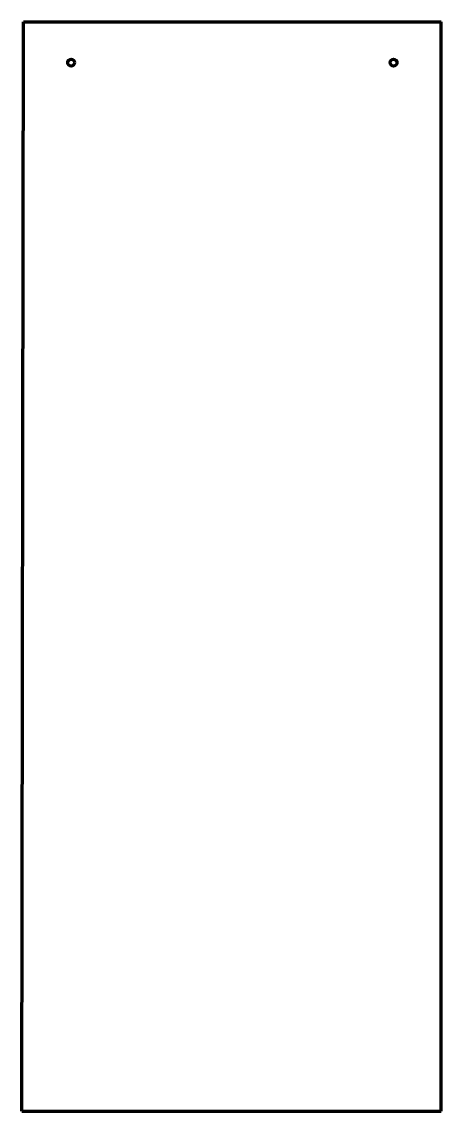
# Model space of a CAD drawing. Header units: inches. Extents: x 0 to 30.8, y 0 to 80.
import ezdxf

# ---------------------------------------------------------------- set-up
doc = ezdxf.new("R2010")
doc.units = ezdxf.units.IN
doc.header["$MEASUREMENT"] = 0
doc.layers.get('0').update_dxf_attribs({"linetype": 'CONTINUOUS'})

msp = doc.modelspace()

# ---------------------------------------------------------------- linework, layer by layer
at = {"color": 7, "lineweight": 90}
for p, q in [((0, 0), (0.125, 80)), ((0.125, 80), (30.8125, 80)), ((30.8125, 0), (30.8125, 80)), ((0, 0), (30.8125, 0))]:
    msp.add_line(p, q, dxfattribs=at)
for centre in [(3.625, 77), (27.3125, 77)]:
    msp.add_circle(centre, 0.25, dxfattribs=at)

doc.saveas('drawing.dxf')
